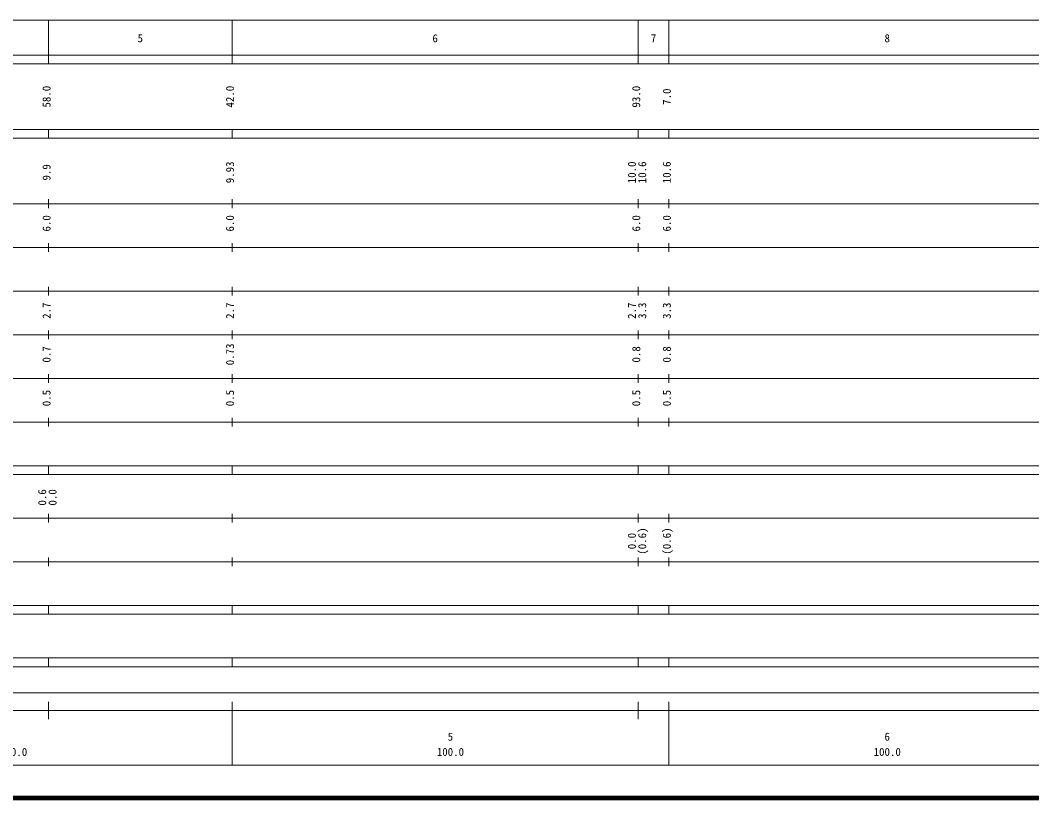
# Model space of a CAD drawing. Units: millimetres on the paper, enlarged 1000 times. Extents: x 40000 to 680000, y 20000 to 380000.
# Drawn here: x 219512 to 451092, y 20000 to 198000 of the extents above; entities that cross this region are included whole.
import ezdxf
from ezdxf.enums import TextEntityAlignment as Align

# ---------------------------------------------------------------- set-up
doc = ezdxf.new("R2010")
doc.units = ezdxf.units.MM
doc.header["$LTSCALE"] = 1000
doc.layers.add('M-TTL', color=2, linetype='Continuous', lineweight=140)
doc.layers.add('M-TTL-BAND', color=7, linetype='Continuous', lineweight=13)
doc.styles.add('ＭＳ ゴシック', font='')
doc.styles.get('ＭＳ ゴシック').set_extended_font_data('MS Gothic')

msp = doc.modelspace()

# ---------------------------------------------------------------- linework, layer by layer
at = {"layer": 'M-TTL'}
msp.add_line((40000, 20000), (680000, 20000), dxfattribs=at)
at = {"layer": 'M-TTL-BAND'}
for p, q in [((68000, 198000), (579000, 198000)), ((226000, 188000), (226000, 198000)), ((268000, 188000), (268000, 198000)), ((361000, 188000), (361000, 198000)), ((368000, 188000), (368000, 198000)), ((40000, 190000), (579000, 190000)), ((40000, 188000), (579000, 188000)), ((40000, 173000), (579000, 173000)), ((226000, 171000), (226000, 173000)), ((268000, 171000), (268000, 173000)), ((361000, 171000), (361000, 173000)), ((368000, 171000), (368000, 173000)), ((40000, 171000), (579000, 171000)), ((40000, 156000), (579000, 156000)), ((226000, 155000), (226000, 157000)), ((268000, 155000), (268000, 157000)), ((361000, 155000), (361000, 157000)), ((368000, 155000), (368000, 157000)), ((46000, 146000), (579000, 146000)), ((226000, 145000), (226000, 147000)), ((268000, 145000), (268000, 147000)), ((361000, 145000), (361000, 147000)), ((368000, 145000), (368000, 147000)), ((226000, 135000), (226000, 137000)), ((268000, 135000), (268000, 137000)), ((361000, 135000), (361000, 137000)), ((368000, 135000), (368000, 137000)), ((52000, 136000), (579000, 136000)), ((46000, 126000), (579000, 126000)), ((226000, 125000), (226000, 127000)), ((268000, 125000), (268000, 127000)), ((361000, 125000), (361000, 127000)), ((368000, 125000), (368000, 127000)), ((52000, 116000), (579000, 116000)), ((226000, 115000), (226000, 117000)), ((268000, 115000), (268000, 117000)), ((361000, 115000), (361000, 117000)), ((368000, 115000), (368000, 117000)), ((226000, 105000), (226000, 107000)), ((268000, 105000), (268000, 107000)), ((361000, 105000), (361000, 107000)), ((368000, 105000), (368000, 107000)), ((46000, 106000), (579000, 106000)), ((40000, 96000), (579000, 96000)), ((226000, 94000), (226000, 96000)), ((268000, 94000), (268000, 96000)), ((361000, 94000), (361000, 96000)), ((368000, 94000), (368000, 96000)), ((40000, 94000), (579000, 94000)), ((49000, 84000), (579000, 84000)), ((226000, 83000), (226000, 85000)), ((268000, 83000), (268000, 85000)), ((361000, 83000), (361000, 85000)), ((368000, 83000), (368000, 85000)), ((226000, 73000), (226000, 75000)), ((268000, 73000), (268000, 75000)), ((361000, 73000), (361000, 75000)), ((368000, 73000), (368000, 75000)), ((40000, 74000), (579000, 74000)), ((40000, 64000), (579000, 64000)), ((226000, 62000), (226000, 64000)), ((268000, 62000), (268000, 64000)), ((361000, 62000), (361000, 64000)), ((368000, 62000), (368000, 64000)), ((40000, 62000), (579000, 62000)), ((40000, 52000), (579000, 52000)), ((226000, 50000), (226000, 52000)), ((268000, 50000), (268000, 52000)), ((361000, 50000), (361000, 52000)), ((368000, 50000), (368000, 52000)), ((40000, 50000), (579000, 50000)), ((71000, 44000), (565000, 44000)), ((226000, 38000), (226000, 42000)), ((268000, 27500), (268000, 42000)), ((361000, 38000), (361000, 42000)), ((368000, 27500), (368000, 42000)), ((40000, 40000), (579000, 40000)), ((68000, 27500), (579000, 27500))]:
    msp.add_line(p, q, dxfattribs=at)

# ---------------------------------------------------------------- texts
at = {"layer": 'M-TTL-BAND', "style": 'ＭＳ ゴシック'}
for s, p in [('5', (247000, 192405)), ('6', (314500, 192405)), ('7', (364500, 192405)), ('8', (418000, 192405)), ('5', (318000, 32523)), ('6', (418000, 32523)), ('100.0', (218000, 29033)), ('100.0', (318000, 29033)), ('100.0', (418000, 29033))]:
    msp.add_text(s, height=1833, dxfattribs=at).set_placement(p, align=Align.BOTTOM_CENTER)
for s, p in [('58.0', (227000, 180500)), ('42.0', (269000, 180500)), ('93.0', (362000, 180500)), ('7.0', (369000, 180500)), ('9.9', (227000, 163174)), ('9.93', (269000, 163174)), ('10.0', (361000, 163174)), ('10.6', (363370, 163174)), ('10.6', (369000, 163174)), ('6.0', (227000, 151500)), ('6.0', (269000, 151500)), ('6.0', (362000, 151500)), ('6.0', (369000, 151500)), ('2.7', (227000, 131500)), ('2.7', (269000, 131500)), ('2.7', (361000, 131500)), ('3.3', (363370, 131500)), ('3.3', (369000, 131500)), ('0.7', (227000, 121500)), ('0.73', (269000, 121500)), ('0.8', (362000, 121500)), ('0.8', (369000, 121500)), ('0.5', (227000, 111500)), ('0.5', (269000, 111500)), ('0.5', (362000, 111500)), ('0.5', (369000, 111500)), ('0.6', (226000, 88764)), ('0.0', (228370, 88764)), ('(0.6)', (363370, 78764)), ('(0.6)', (369000, 78764)), ('0.0', (361000, 78764))]:
    msp.add_text(s, height=1833, rotation=90, dxfattribs=at).set_placement(p, align=Align.BOTTOM_CENTER)

doc.saveas('drawing.dxf')
